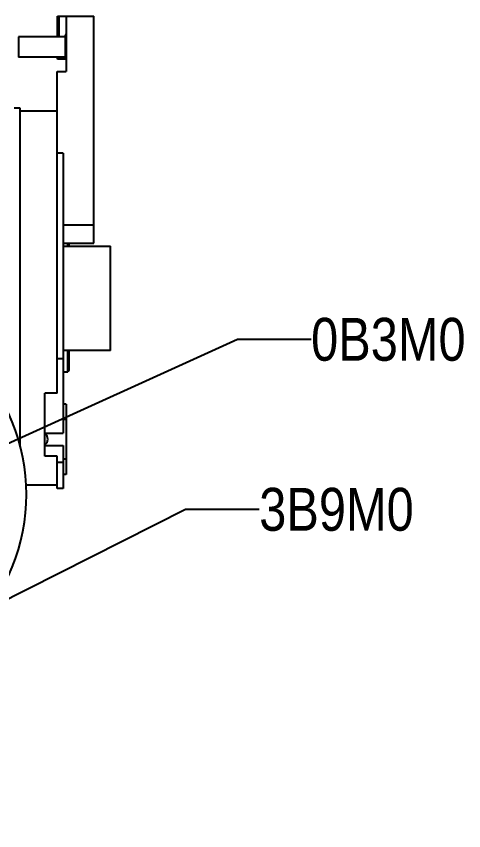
# Model space of a CAD drawing. Header units: millimetres. Extents: x 0 to 841, y 0 to 594.
# Drawn here: x 625.7 to 662.2, y 301 to 367.5 of the extents above; entities that cross this region are included whole.
import ezdxf

# ---------------------------------------------------------------- set-up
doc = ezdxf.new("R2010")
doc.units = ezdxf.units.MM
doc.header["$LTSCALE"] = 46.255
doc.layers.get('0').update_dxf_attribs({"linetype": 'CONTINUOUS'})
doc.layers.add('AXIS', color=7, linetype='CONTINUOUS')
doc.layers.add('NOTE', color=7, linetype='CONTINUOUS')
doc.styles.get("Standard").update_dxf_attribs({"font": 'txt', "width": 0.85})
doc.styles.add('TEXTSTYLE_2', font='txt', dxfattribs={"width": 0.85})
doc.dimstyles.get("Standard").update_dxf_attribs({"dimtxt": 3.5, "dimasz": 3.5, "dimexe": 1.5, "dimexo": 1, "dimtad": 1, "dimtxsty": 'STANDARD', "dimblk": '_FILLED', "dimblk1": '_FILLED', "dimblk2": '_FILLED', "dimcen": 0.09, "dimadec": 0, "dimazin": 0, "dimtol": 1, "dimtp": 0.01, "dimtm": 0.01, "dimtfac": 1, "dimtofl": 0, "dimtmove": 0, "dimatfit": 3, "dimldrblk": '_FILLED', "dimfxl": 1, "dimtolj": 1, "dimarcsym": 0})

# ---------------------------------------------------------------- blocks, each defined once
blk = doc.blocks.new('_FILLED')
at = {"color": 0, "linetype": 'BYBLOCK'}
blk.add_solid([(0, 0), (-1, 0.214), (-1, -0.214)], dxfattribs=at)

msp = doc.modelspace()

# ---------------------------------------------------------------- linework, layer by layer
at = {"color": 7, "linetype": 'CONTINUOUS'}
for p, q in [((629.095, 365.776), (629.095, 367.451)), ((629.095, 367.451), (632.045, 367.451)), ((629.22, 365.776), (629.22, 367.451)), ((629.795, 367.451), (629.795, 362.951)), ((632.045, 348.951), (632.045, 367.451)), ((625.895, 365.776), (625.895, 364.126)), ((629.695, 365.776), (625.895, 365.776)), ((629.695, 365.951), (629.695, 363.951)), ((629.795, 365.951), (629.695, 365.951)), ((629.695, 364.126), (625.895, 364.126)), ((629.095, 363.951), (629.095, 364.126)), ((629.22, 363.951), (629.22, 364.126)), ((629.795, 363.951), (629.095, 363.951)), ((629.045, 336.703), (629.045, 362.951)), ((629.045, 362.951), (629.795, 362.951)), ((626.045, 359.951), (625.545, 359.951)), ((626.045, 332.364), (626.045, 359.951)), ((629.045, 359.701), (626.045, 359.701)), ((629.545, 356.294), (629.045, 356.294)), ((629.545, 356.294), (629.545, 333.451)), ((629.545, 350.451), (632.045, 350.451)), ((629.545, 348.951), (632.045, 348.951)), ((629.92, 348.701), (629.92, 348.951)), ((630.045, 348.701), (630.045, 348.951)), ((629.545, 348.701), (633.395, 348.701)), ((633.395, 340.201), (633.395, 348.701)), ((633.395, 340.201), (629.545, 340.201)), ((629.92, 338.451), (629.92, 340.201)), ((630.045, 338.577), (630.045, 340.201)), ((629.545, 339.52), (629.045, 339.52)), ((630.045, 338.576), (629.92, 338.451)), ((628.045, 331.564), (628.045, 336.703)), ((629.045, 336.703), (628.045, 336.703)), ((629.795, 335.826), (629.545, 335.826)), ((629.795, 335.826), (629.795, 330.076)), ((629.795, 334.576), (629.545, 334.576)), ((628.045, 333.451), (629.545, 333.451)), ((628.045, 332.451), (629.545, 332.451)), ((629.545, 332.451), (629.545, 328.951)), ((629.045, 331.564), (628.045, 331.564)), ((629.045, 328.951), (629.045, 331.564)), ((629.545, 331.053), (629.045, 331.053)), ((629.795, 331.326), (629.545, 331.326)), ((629.795, 330.076), (629.545, 330.076)), ((629.045, 329.201), (626.525, 329.201)), ((629.545, 328.951), (629.045, 328.951))]:
    msp.add_line(p, q, dxfattribs=at)
msp.add_arc((610.795, 328.451), 15.75, 315, 135, dxfattribs=at)
at = {"layer": 'AXIS', "color": 7, "linetype": 'CONTINUOUS'}
msp.add_line((629.545, 338.451), (629.92, 338.451), dxfattribs=at)
msp.add_arc((627.795, 332.951), 0.5, 300, 60, dxfattribs=at)

# ---------------------------------------------------------------- texts
at = {"layer": 'NOTE', "color": 2, "linetype": 'CONTINUOUS', "char_height": 3.5, "width": 21.56875, "attachment_point": 1, "line_spacing_factor": 0.9, "style": 'TEXTSTYLE_2'}
for s, insert in [('0B3M0', (649.77, 342.857)), ('3B9M0', (645.537, 328.993))]:
    msp.add_mtext(s, dxfattribs=dict(at, insert=insert))

# ---------------------------------------------------------------- leaders
at = {"layer": 'NOTE', "color": 2, "linetype": 'CONTINUOUS'}
for points in [[(613.733, 327.484), (643.77, 341.107), (649.77, 341.107)], [(591.033, 302.779), (639.537, 327.243), (645.537, 327.243)]]:
    msp.add_leader(points, dimstyle='STANDARD', override={"dimtad": 0, "dimldrblk": 'DOT'}, dxfattribs=at)

doc.saveas('drawing.dxf')
